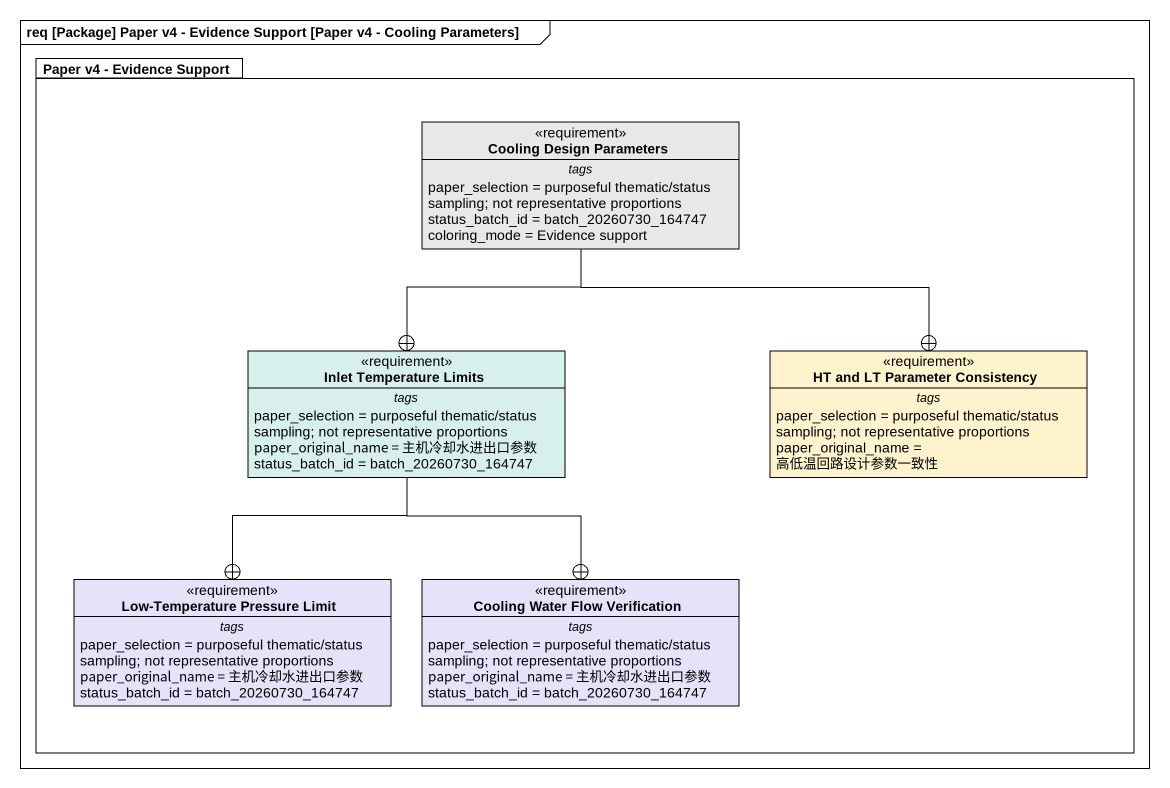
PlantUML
@startuml
mainframe req [Package] Paper v4 - Evidence Support [Paper v4 - Cooling Parameters]
hide circle
hide empty members
package "Paper v4 - Evidence Support" as Paper_v4_Evidence_Support {
  class "Cooling Design Parameters" as Cooling_Design_Parameters <<requirement>> #E8E8E8 {
    -- tags --
    paper_selection = purposeful thematic/status sampling; not representative proportions
    status_batch_id = batch_20260730_164747
    coloring_mode = Evidence support
  }
  class "Inlet Temperature Limits" as Inlet_Temperature_Limits <<requirement>> #D8F0EC {
    -- tags --
    paper_selection = purposeful thematic/status sampling; not representative proportions
    paper_original_name = 主机冷却水进出口参数
    status_batch_id = batch_20260730_164747
  }
  class "HT and LT Parameter Consistency" as HT_and_LT_Parameter <<requirement>> #FFF3CD {
    -- tags --
    paper_selection = purposeful thematic/status sampling; not representative proportions
    paper_original_name = 高低温回路设计参数一致性
  }
  class "Low-Temperature Pressure Limit" as Low_Temperature_Pressure <<requirement>> #E8E1FA {
    -- tags --
    paper_selection = purposeful thematic/status sampling; not representative proportions
    paper_original_name = 主机冷却水进出口参数
    status_batch_id = batch_20260730_164747
  }
  class "Cooling Water Flow Verification" as Cooling_Water_Flow <<requirement>> #E8E1FA {
    -- tags --
    paper_selection = purposeful thematic/status sampling; not representative proportions
    paper_original_name = 主机冷却水进出口参数
    status_batch_id = batch_20260730_164747
  }
}
Cooling_Design_Parameters --+ Inlet_Temperature_Limits
Cooling_Design_Parameters --+ HT_and_LT_Parameter
Inlet_Temperature_Limits --+ Low_Temperature_Pressure
Inlet_Temperature_Limits --+ Cooling_Water_Flow
@enduml
